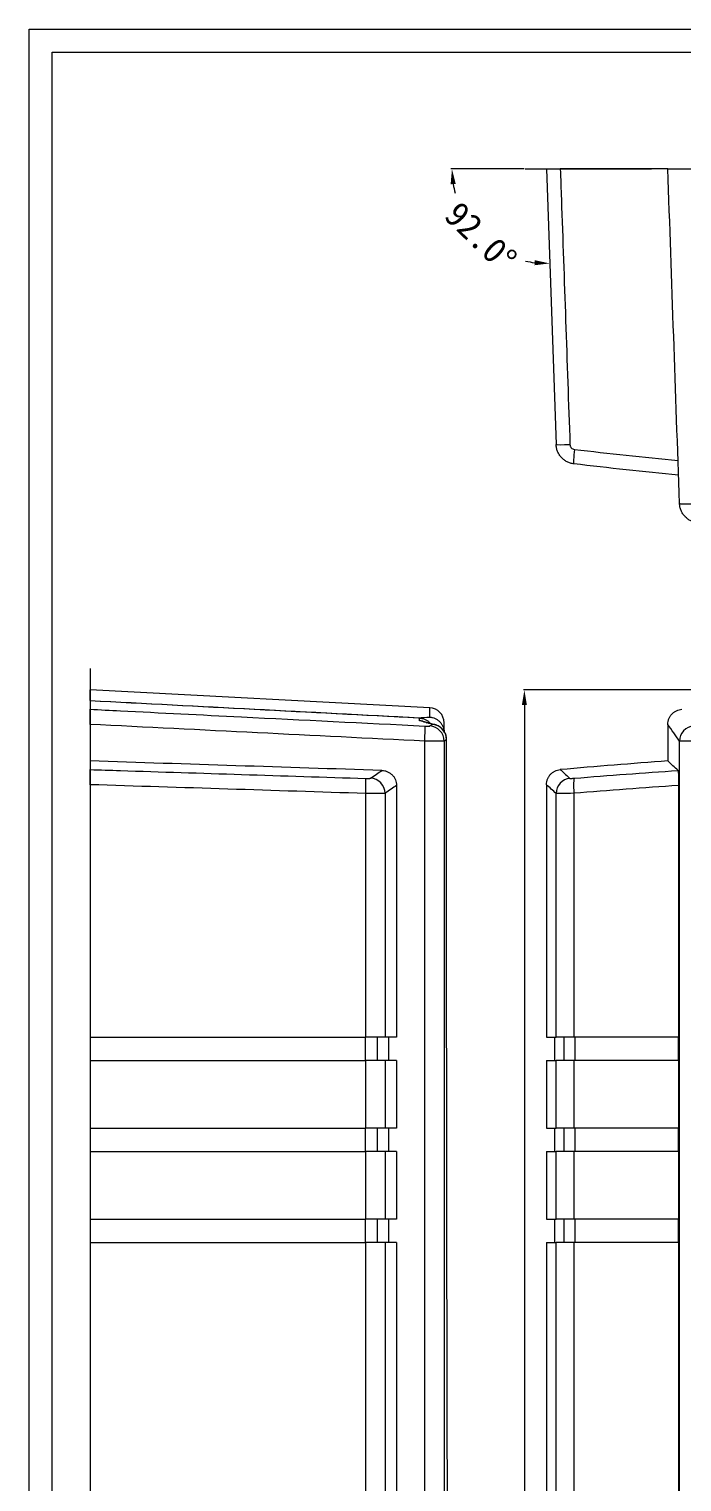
# Model space of a CAD drawing. Extents: x 28 to 864, y 245 to 592.
# Drawn here: x 28 to 92.5, y 448.1 to 591.8 of the extents above; entities that cross this region are included whole.
import ezdxf

# ---------------------------------------------------------------- set-up
doc = ezdxf.new("R2010")
doc.units = 0
doc.header["$MEASUREMENT"] = 0
doc.linetypes.add('PHANTOM', pattern=[2.5, 1.25, -0.25, 0.25, -0.25, 0.25, -0.25])
doc.layers.add('10', color=7, linetype='Continuous')
doc.dimstyles.new('2', dxfattribs={"dimtxt": 2.5, "dimasz": 1.5, "dimexe": 0.1, "dimexo": 0.1, "dimgap": 0.1, "dimtad": 0, "dimzin": 0, "dimdsep": 46, "dimtxsty": 'Standard', "dimcen": 0, "dimclrd": 4, "dimclre": 4, "dimclrt": 3, "dimadec": 1, "dimazin": 0, "dimtfac": 1, "dimtofl": 0, "dimtmove": 0, "dimatfit": 3, "dimfxl": 0.18, "dimtolj": 1, "dimtzin": 0, "dimlwd": 9, "dimlwe": 9, "dimarcsym": 0})

# ---------------------------------------------------------------- blocks, each defined once
blk = doc.blocks.new('*D164')
at = {"color": 4, "linetype": 'Continuous', "lineweight": 9}
for p, q in [((146.54, 526.45), (76.86, 526.45)), ((76.96, 524.95), (76.96, 439.69)), ((76.96, 344.95), (76.96, 428.66)), ((146.54, 343.45), (76.86, 343.45))]:
    blk.add_line(p, q, dxfattribs=at)
for points in [[(76.71, 524.95), (77.21, 524.95), (76.96, 526.45)], [(76.71, 344.95), (77.21, 344.95), (76.96, 343.45)]]:
    blk.add_solid(points, dxfattribs=at)
at = {"layer": 'Defpoints', "color": 0, "linetype": 'Continuous', "lineweight": 9}
for p in [(76.96, 526.45), (146.64, 526.45), (146.64, 343.45)]:
    blk.add_point(p, dxfattribs=at)
at = {"color": 3, "linetype": 'Continuous', "lineweight": 9, "insert": (76.96, 434.17), "char_height": 2.5, "attachment_point": 5, "rotation": 90}
blk.add_mtext('\\A1;183.00', dxfattribs=at)
blk = doc.blocks.new('*D217')
at = {"color": 4, "linetype": 'Continuous', "lineweight": 9}
blk.add_line((76.93, 577.98), (69.7, 577.98), dxfattribs=at)
for start, end in [(189.2073, 194.8204), (257.1844, 262.7974)]:
    blk.add_arc((79.14, 577.98), 9.34, start, end, dxfattribs=at)
for points in [[(69.67, 576.47), (70.17, 576.51), (69.8, 577.98)], [(77.98, 568.96), (77.96, 568.46), (79.47, 568.64)]]:
    blk.add_solid(points, dxfattribs=at)
at = {"layer": 'Defpoints', "color": 0, "linetype": 'Continuous', "lineweight": 9}
for p in [(77.03, 577.98), (79.14, 577.98), (216.26, 577.98), (71.1, 573.22), (80.09, 550.73)]:
    blk.add_point(p, dxfattribs=at)
at = {"color": 3, "linetype": 'Continuous', "lineweight": 9, "insert": (72.65, 571.26), "char_height": 2.5, "attachment_point": 5, "rotation": 316.0024}
blk.add_mtext('\\A1;92.0°', dxfattribs=at)

msp = doc.modelspace()

# ---------------------------------------------------------------- linework, layer by layer
at = {"color": 7, "linetype": 'Continuous', "lineweight": 9}
for p, q in [((27.995, 254.471), (27.995, 591.82)), ((27.995, 591.82), (505.055, 591.82)), ((30.266, 256.743), (30.266, 589.549)), ((30.266, 589.549), (502.783, 589.549))]:
    msp.add_line(p, q, dxfattribs=at)
at = {"linetype": 'Continuous', "lineweight": 9}
msp.add_line((79.141, 577.983), (80.095, 550.73), dxfattribs=at)
at = {"layer": '10', "color": 1, "linetype": 'PHANTOM', "lineweight": 9, "ltscale": 10}
for p, q in [((77.03, 577.983), (216.256, 577.983)), ((34.025, 528.577), (34.025, 341.331))]:
    msp.add_line(p, q, dxfattribs=at)
at = {"layer": '10', "color": 7, "linetype": 'Continuous', "lineweight": 9}
for p, q in [((91.143, 577.983), (80.512, 577.983)), ((67.604, 524.694), (34.025, 526.454)), ((34.025, 525.409), (34.025, 526.454)), ((34.025, 525.409), (34.025, 525.372)), ((34.025, 525.372), (34.025, 524.54)), ((67.604, 523.763), (67.604, 524.694)), ((66.604, 523.404), (66.604, 523.662)), ((69.025, 522.249), (69.025, 523.196)), ((34.025, 523.045), (34.025, 519.427)), ((91.143, 523.045), (91.143, 519.427)), ((67.109, 360.908), (67.109, 521.388)), ((69.03, 521.394), (69.03, 360.908)), ((92.298, 360.908), (92.298, 521.388)), ((34.025, 519.427), (34.025, 518.575)), ((34.025, 517.081), (34.025, 492.104)), ((61.279, 492.104), (61.279, 516.209)), ((63.195, 516.23), (63.195, 492.104)), ((64.324, 517.001), (64.324, 492.104)), ((79.143, 517.081), (79.143, 492.104)), ((80.095, 492.104), (80.095, 516.209)), ((81.858, 516.23), (81.858, 492.104)), ((92.201, 517.001), (92.201, 492.104)), ((34.025, 492.104), (61.279, 492.104)), ((34.025, 492.104), (34.025, 489.804)), ((61.251, 489.804), (61.251, 492.104)), ((63.195, 492.104), (61.279, 492.104)), ((62.401, 492.104), (62.401, 489.804)), ((64.324, 492.104), (63.195, 492.104)), ((63.517, 492.104), (63.517, 489.804)), ((79.143, 492.104), (80.095, 492.104)), ((79.944, 492.104), (79.944, 489.804)), ((81.858, 492.104), (80.095, 492.104)), ((80.894, 489.804), (80.894, 492.104)), ((92.201, 492.104), (81.858, 492.104)), ((81.952, 492.104), (81.952, 489.804)), ((92.173, 492.104), (92.173, 489.804)), ((34.025, 489.804), (61.279, 489.804)), ((34.025, 489.804), (34.025, 483.104)), ((61.279, 483.104), (61.279, 489.804)), ((63.195, 489.804), (61.279, 489.804)), ((63.195, 489.804), (63.195, 483.104)), ((64.324, 489.804), (63.195, 489.804)), ((64.324, 489.804), (64.324, 483.104)), ((79.143, 489.804), (79.143, 483.104)), ((79.143, 489.804), (80.095, 489.804)), ((80.095, 483.104), (80.095, 489.804)), ((81.858, 489.804), (80.095, 489.804)), ((81.858, 489.804), (81.858, 483.104)), ((92.201, 489.804), (81.858, 489.804)), ((92.201, 489.804), (92.201, 483.104)), ((34.025, 483.104), (61.279, 483.104)), ((34.025, 483.104), (34.025, 480.804)), ((61.251, 480.804), (61.251, 483.104)), ((63.195, 483.104), (61.279, 483.104)), ((62.401, 483.104), (62.401, 480.804)), ((64.324, 483.104), (63.195, 483.104)), ((63.517, 483.104), (63.517, 480.804)), ((79.143, 483.104), (80.095, 483.104)), ((79.944, 483.104), (79.944, 480.804)), ((81.858, 483.104), (80.095, 483.104)), ((80.894, 480.804), (80.894, 483.104)), ((92.201, 483.104), (81.858, 483.104)), ((81.952, 483.104), (81.952, 480.804)), ((92.173, 483.104), (92.173, 480.804)), ((34.025, 480.804), (61.279, 480.804)), ((34.025, 480.804), (34.025, 474.104)), ((61.279, 474.104), (61.279, 480.804)), ((63.195, 480.804), (61.279, 480.804)), ((63.195, 480.804), (63.195, 474.104)), ((64.324, 480.804), (63.195, 480.804)), ((64.324, 480.804), (64.324, 474.104)), ((79.143, 480.804), (79.143, 474.104)), ((79.143, 480.804), (80.095, 480.804)), ((80.095, 474.104), (80.095, 480.804)), ((81.858, 480.804), (80.095, 480.804)), ((81.858, 480.804), (81.858, 474.104)), ((92.201, 480.804), (81.858, 480.804)), ((92.201, 480.804), (92.201, 474.104)), ((34.025, 474.104), (34.025, 471.804)), ((34.025, 474.104), (61.279, 474.104)), ((61.251, 471.804), (61.251, 474.104)), ((63.195, 474.104), (61.279, 474.104)), ((62.401, 474.104), (62.401, 471.804)), ((64.324, 474.104), (63.195, 474.104)), ((63.517, 474.104), (63.517, 471.804)), ((79.143, 474.104), (80.095, 474.104)), ((79.944, 474.104), (79.944, 471.804)), ((81.858, 474.104), (80.095, 474.104)), ((80.894, 471.804), (80.894, 474.104)), ((92.201, 474.104), (81.858, 474.104)), ((81.952, 474.104), (81.952, 471.804)), ((92.173, 474.104), (92.173, 471.804)), ((34.025, 471.804), (61.279, 471.804)), ((34.025, 471.804), (34.025, 398.104)), ((61.279, 398.104), (61.279, 471.804)), ((63.195, 471.804), (61.279, 471.804)), ((63.195, 471.804), (63.195, 398.104)), ((64.324, 471.804), (63.195, 471.804)), ((64.324, 471.804), (64.324, 398.104)), ((79.143, 471.804), (79.143, 398.104)), ((79.143, 471.804), (80.095, 471.804)), ((80.095, 398.104), (80.095, 471.804)), ((81.858, 471.804), (80.095, 471.804)), ((92.201, 471.804), (81.858, 471.804)), ((81.858, 471.804), (81.858, 398.104)), ((92.201, 471.804), (92.201, 398.104))]:
    msp.add_line(p, q, dxfattribs=at)
for centre, radius, start, end in [((67.525, 523.196), 1.5, 0, 87), ((146.643, -239.421), 760.875, 94.183003, 94.986135)]:
    msp.add_arc(centre, radius, start, end, dxfattribs=at)
for centre, major_axis, ratio, start_param, end_param in [((81.594, 550.782), (-1.499, -0.052), 0.0320078, 0, 1.4838043), ((82.035, 550.303), (-0.177, -1.49), 0.0805129, 4.7570918, 6.2831853), ((93.797, 544.952), (1.499, 0.052), 0.0500153, 3.1415927, 4.641347), ((67.057, 521.388), (0.075, 1.498), 0.0348558, 4.7141356, 6.2138899), ((67.537, 521.394), (-0.836, 1.246), 0.9934931, 4.1245284, 5.6366886), ((67.75, 521.559), (-0.426, -1.438), 0.963082, 3.1369451, 3.3860839), ((67.765, 521.547), (0.836, -1.246), 0.9940873, 0.9825457, 2.4952803), ((93.797, 521.388), (1.231, 0.858), 0.99814, 1.0323199, 2.5320743), ((61.227, 516.209), (-0.048, -1.499), 0.0348816, 1.5719141, 3.0557183), ((61.706, 516.23), (0.848, -1.237), 0.9898102, 0.9746108, 2.5007043), ((81.594, 516.209), (-1.014, -1.105), 0.9988788, 3.9704869, 5.4542911), ((82.035, 516.23), (0.122, -1.495), 0.1174451, 3.1767426, 4.7028361)]:
    msp.add_ellipse(centre, major_axis=major_axis, ratio=ratio, start_param=start_param, end_param=end_param, dxfattribs=at)
for points, knots in [([(79.141, 577.983), (79.145, 577.983), (79.172, 577.983), (79.228, 577.983), (79.283, 577.983), (79.367, 577.983), (79.472, 577.983), (79.576, 577.983), (79.705, 577.983), (79.847, 577.983), (79.99, 577.983), (80.149, 577.983), (80.313, 577.983), (80.378, 577.983), (80.445, 577.983), (80.512, 577.983)], [0, 0, 0, 0, 0.2275855, 0.2275855, 0.2275855, 0.4551807, 0.4551807, 0.4551807, 0.6826429, 0.6826429, 0.6826429, 0.9100633, 0.9100633, 0.9100633, 1, 1, 1, 1]), ([(80.512, 577.983), (80.547, 576.984), (80.582, 575.985), (80.617, 574.987), (80.756, 570.991), (80.896, 566.996), (81.036, 563), (81.179, 558.91), (81.322, 554.82), (81.465, 550.73)], [0, 0, 0, 0, 0.1099534, 0.1099534, 0.1099534, 0.5497671, 0.5497671, 0.5497671, 1, 1, 1, 1]), ([(91.141, 577.983), (91.145, 577.983), (91.172, 577.983), (91.228, 577.983), (91.283, 577.983), (91.367, 577.983), (91.472, 577.983), (91.577, 577.983), (91.706, 577.983), (91.848, 577.983), (91.99, 577.983), (92.15, 577.983), (92.313, 577.983), (92.386, 577.983), (92.461, 577.983), (92.535, 577.983)], [0, 0, 0, 0, 0.2253511, 0.2253511, 0.2253511, 0.4507223, 0.4507223, 0.4507223, 0.6758074, 0.6758074, 0.6758074, 0.9006564, 0.9006564, 0.9006564, 1, 1, 1, 1]), ([(81.858, 548.813), (81.74, 548.827), (81.624, 548.852), (81.399, 548.92), (81.289, 548.964), (81.077, 549.073), (80.978, 549.135), (80.837, 549.242), (80.792, 549.28), (80.705, 549.359), (80.662, 549.401), (80.542, 549.532), (80.47, 549.626), (80.375, 549.774), (80.346, 549.826), (80.291, 549.931), (80.266, 549.985), (80.198, 550.149), (80.164, 550.262), (80.114, 550.492), (80.099, 550.61), (80.095, 550.73)], [0, 0, 0, 0, 0.125, 0.125, 0.25, 0.25, 0.375, 0.375, 0.4375, 0.4375, 0.5, 0.5, 0.625, 0.625, 0.6875, 0.6875, 0.75, 0.75, 0.875, 0.875, 1, 1, 1, 1]), ([(81.465, 550.73), (81.467, 550.67), (81.48, 550.612), (81.514, 550.529), (81.528, 550.503), (81.56, 550.453), (81.577, 550.43), (81.638, 550.364), (81.685, 550.329), (81.791, 550.275), (81.848, 550.258), (81.907, 550.251)], [0, 0, 0, 0, 0.25, 0.25, 0.375, 0.375, 0.5, 0.5, 0.75, 0.75, 1, 1, 1, 1]), ([(94.108, 542.978), (93.987, 542.99), (93.869, 543.012), (93.697, 543.061), (93.64, 543.079), (93.528, 543.122), (93.472, 543.146), (93.31, 543.226), (93.207, 543.288), (93.063, 543.394), (93.016, 543.432), (92.926, 543.512), (92.883, 543.554), (92.759, 543.686), (92.685, 543.78), (92.555, 543.98), (92.498, 544.088), (92.405, 544.31), (92.369, 544.424), (92.318, 544.658), (92.303, 544.778), (92.298, 544.9)], [0, 0, 0, 0, 0.125, 0.125, 0.1875, 0.1875, 0.25, 0.25, 0.375, 0.375, 0.4375, 0.4375, 0.5, 0.5, 0.625, 0.625, 0.75, 0.75, 0.875, 0.875, 1, 1, 1, 1]), ([(66.604, 523.662), (61.174, 523.947), (55.744, 524.232), (50.314, 524.517), (44.885, 524.802), (39.455, 525.087), (34.025, 525.372)], [0, 0, 0, 0, 0.5000085, 0.5000085, 0.5000085, 1, 1, 1, 1]), ([(34.025, 524.54), (35.024, 524.49), (36.022, 524.441), (37.02, 524.391), (41.012, 524.191), (45.005, 523.991), (48.998, 523.791), (55.043, 523.488), (61.089, 523.185), (67.135, 522.882)], [0, 0, 0, 0, 0.0904388, 0.0904388, 0.0904388, 0.4521941, 0.4521941, 0.4521941, 1, 1, 1, 1]), ([(34.025, 523.045), (34.025, 523.213), (34.025, 523.383), (34.025, 523.542), (34.025, 523.7), (34.025, 523.851), (34.025, 523.982), (34.025, 524.113), (34.025, 524.228), (34.025, 524.317), (34.025, 524.406), (34.025, 524.471), (34.025, 524.508), (34.025, 524.524), (34.025, 524.535), (34.025, 524.54)], [0, 0, 0, 0, 0.2253511, 0.2253511, 0.2253511, 0.4507223, 0.4507223, 0.4507223, 0.6758074, 0.6758074, 0.6758074, 0.9006564, 0.9006564, 0.9006564, 1, 1, 1, 1]), ([(91.143, 523.045), (91.143, 523.139), (91.152, 523.232), (91.178, 523.37), (91.189, 523.415), (91.215, 523.505), (91.23, 523.55), (91.281, 523.681), (91.323, 523.765), (91.423, 523.923), (91.481, 523.998), (91.608, 524.135), (91.678, 524.197), (91.828, 524.308), (91.91, 524.357), (92.078, 524.438), (92.166, 524.47), (92.348, 524.518), (92.441, 524.534), (92.535, 524.54)], [0, 0, 0, 0, 0.125, 0.125, 0.1875, 0.1875, 0.25, 0.25, 0.375, 0.375, 0.5, 0.5, 0.625, 0.625, 0.75, 0.75, 0.875, 0.875, 1, 1, 1, 1]), ([(66.604, 523.662), (66.651, 523.66), (66.698, 523.655), (66.792, 523.641), (66.839, 523.632), (66.978, 523.597), (67.067, 523.566), (67.239, 523.487), (67.322, 523.438), (67.477, 523.327), (67.55, 523.264), (67.629, 523.179), (67.643, 523.164), (67.657, 523.148)], [0, 0, 0, 0, 0.1184623, 0.1184623, 0.2369247, 0.2369247, 0.4738493, 0.4738493, 0.710774, 0.710774, 0.9476986, 0.9476986, 1, 1, 1, 1]), ([(66.953, 523.347), (66.928, 523.354), (66.903, 523.36), (66.877, 523.366), (66.807, 523.382), (66.736, 523.393), (66.665, 523.4), (66.645, 523.401), (66.624, 523.403), (66.604, 523.404)], [0, 0, 0, 0, 0.2209939, 0.2209939, 0.2209939, 0.8262027, 0.8262027, 0.8262027, 1, 1, 1, 1]), ([(67.216, 523.249), (67.234, 523.24), (67.252, 523.231), (67.292, 523.209), (67.315, 523.195), (67.337, 523.181)], [0, 0, 0, 0, 0.4314184, 0.4314184, 1, 1, 1, 1]), ([(67.604, 523.763), (67.65, 523.76), (67.697, 523.755), (67.789, 523.74), (67.835, 523.731), (67.971, 523.696), (68.058, 523.665), (68.185, 523.606), (68.226, 523.585), (68.307, 523.538), (68.347, 523.512), (68.462, 523.43), (68.533, 523.369), (68.664, 523.234), (68.724, 523.159), (68.828, 523.001), (68.872, 522.918), (68.927, 522.786), (68.944, 522.74), (68.972, 522.649), (68.984, 522.603), (69.013, 522.464), (69.024, 522.37), (69.025, 522.274)], [0, 0, 0, 0, 0.0625, 0.0625, 0.125, 0.125, 0.25, 0.25, 0.3125, 0.3125, 0.375, 0.375, 0.5, 0.5, 0.625, 0.625, 0.75, 0.75, 0.8125, 0.8125, 0.875, 0.875, 1, 1, 1, 1]), ([(67.135, 522.882), (67.151, 522.881), (67.167, 522.881), (67.182, 522.88), (67.238, 522.878), (67.292, 522.876), (67.342, 522.875), (67.392, 522.874), (67.438, 522.874), (67.477, 522.875), (67.516, 522.876), (67.549, 522.877), (67.572, 522.879), (67.595, 522.882), (67.61, 522.885), (67.616, 522.888)], [0, 0, 0, 0, 0.0650515, 0.0650515, 0.0650515, 0.2981252, 0.2981252, 0.2981252, 0.531611, 0.531611, 0.531611, 0.7657681, 0.7657681, 0.7657681, 1, 1, 1, 1]), ([(69.261, 521.552), (69.263, 521.689), (69.233, 521.946), (69.086, 522.294), (68.885, 522.568), (68.66, 522.768), (68.435, 522.901), (68.272, 522.971), (68.193, 522.992), (68.183, 522.994)], [0, 0, 0, 0, 0.2054027, 0.4022771, 0.5754673, 0.7290888, 0.8642804, 0.9816371, 1, 1, 1, 1]), ([(69.03, 521.394), (68.984, 521.386), (68.761, 521.381), (68.06, 521.379), (67.593, 521.382), (67.109, 521.388)], [0, 0, 0, 0, 0.5, 0.5, 1, 1, 1, 1]), ([(69.578, 376.946), (69.478, 401.032), (69.4, 425.124), (69.292, 473.325), (69.263, 497.432), (69.259, 521.547)], [0, 0, 0, 0, 0.5, 0.5, 1, 1, 1, 1]), ([(94.108, 521.394), (93.625, 521.386), (93.171, 521.381), (92.511, 521.379), (92.315, 521.382), (92.298, 521.388)], [0, 0, 0, 0, 0.5, 0.5, 1, 1, 1, 1]), ([(34.025, 518.575), (35.024, 518.543), (36.023, 518.511), (37.022, 518.479), (41.018, 518.351), (45.013, 518.223), (49.009, 518.095), (53.099, 517.964), (57.189, 517.833), (61.279, 517.702)], [0, 0, 0, 0, 0.1099534, 0.1099534, 0.1099534, 0.5497671, 0.5497671, 0.5497671, 1, 1, 1, 1]), ([(34.025, 517.081), (34.025, 517.249), (34.025, 517.419), (34.025, 517.578), (34.025, 517.736), (34.025, 517.887), (34.025, 518.018), (34.025, 518.149), (34.025, 518.264), (34.025, 518.353), (34.025, 518.442), (34.025, 518.507), (34.025, 518.544), (34.025, 518.559), (34.025, 518.569), (34.025, 518.575)], [0, 0, 0, 0, 0.2275855, 0.2275855, 0.2275855, 0.4551807, 0.4551807, 0.4551807, 0.6826429, 0.6826429, 0.6826429, 0.9100633, 0.9100633, 0.9100633, 1, 1, 1, 1]), ([(61.279, 517.702), (61.291, 517.702), (61.302, 517.701), (61.314, 517.701), (61.369, 517.7), (61.424, 517.699), (61.475, 517.699), (61.525, 517.7), (61.573, 517.701), (61.612, 517.703), (61.652, 517.705), (61.686, 517.708), (61.711, 517.711), (61.735, 517.715), (61.752, 517.719), (61.758, 517.723)], [0, 0, 0, 0, 0.048424, 0.048424, 0.048424, 0.2852214, 0.2852214, 0.2852214, 0.5228729, 0.5228729, 0.5228729, 0.7614016, 0.7614016, 0.7614016, 1, 1, 1, 1]), ([(62.874, 518.49), (62.971, 518.487), (63.065, 518.475), (63.205, 518.444), (63.251, 518.431), (63.342, 518.401), (63.387, 518.384), (63.519, 518.326), (63.602, 518.28), (63.759, 518.171), (63.834, 518.109), (63.967, 517.972), (64.027, 517.898), (64.106, 517.777), (64.131, 517.736), (64.175, 517.651), (64.196, 517.607), (64.25, 517.475), (64.277, 517.383), (64.314, 517.194), (64.324, 517.098), (64.324, 517.001)], [0, 0, 0, 0, 0.125, 0.125, 0.1875, 0.1875, 0.25, 0.25, 0.375, 0.375, 0.5, 0.5, 0.625, 0.625, 0.6875, 0.6875, 0.75, 0.75, 0.875, 0.875, 1, 1, 1, 1]), ([(79.143, 517.081), (79.143, 517.175), (79.152, 517.267), (79.177, 517.403), (79.188, 517.448), (79.213, 517.537), (79.228, 517.581), (79.279, 517.711), (79.32, 517.794), (79.417, 517.951), (79.474, 518.026), (79.599, 518.162), (79.668, 518.224), (79.815, 518.335), (79.896, 518.385), (80.061, 518.467), (80.148, 518.5), (80.326, 518.55), (80.419, 518.567), (80.512, 518.575)], [0, 0, 0, 0, 0.125, 0.125, 0.1875, 0.1875, 0.25, 0.25, 0.375, 0.375, 0.5, 0.5, 0.625, 0.625, 0.75, 0.75, 0.875, 0.875, 1, 1, 1, 1]), ([(80.512, 518.575), (80.547, 518.543), (80.582, 518.511), (80.617, 518.479), (80.756, 518.351), (80.896, 518.223), (81.036, 518.095), (81.179, 517.964), (81.322, 517.833), (81.465, 517.702)], [0, 0, 0, 0, 0.1099534, 0.1099534, 0.1099534, 0.5497671, 0.5497671, 0.5497671, 1, 1, 1, 1]), ([(81.465, 517.702), (81.489, 517.699), (81.513, 517.699), (81.537, 517.7), (81.57, 517.701), (81.609, 517.703), (81.648, 517.705), (81.695, 517.708), (81.746, 517.711), (81.796, 517.715), (81.851, 517.719), (81.907, 517.723)], [0, 0, 0, 0, 0.2852214, 0.2852214, 0.5228729, 0.5228729, 0.5228729, 0.7614016, 0.7614016, 0.7614016, 1, 1, 1, 1]), ([(92.15, 518.49), (92.156, 518.485), (92.162, 518.45), (92.168, 518.389), (92.173, 518.328), (92.179, 518.239), (92.183, 518.129), (92.187, 518.02), (92.191, 517.887), (92.194, 517.742), (92.197, 517.598), (92.199, 517.437), (92.2, 517.274), (92.201, 517.184), (92.201, 517.093), (92.201, 517.001)], [0, 0, 0, 0, 0.22165, 0.22165, 0.22165, 0.4434241, 0.4434241, 0.4434241, 0.6633969, 0.6633969, 0.6633969, 0.8815804, 0.8815804, 0.8815804, 1, 1, 1, 1]), ([(63.195, 516.23), (63.139, 516.22), (62.913, 516.213), (62.215, 516.205), (61.756, 516.205), (61.279, 516.209)], [0, 0, 0, 0, 0.5, 0.5, 1, 1, 1, 1]), ([(81.858, 516.23), (81.384, 516.22), (80.943, 516.213), (80.301, 516.205), (80.111, 516.205), (80.095, 516.209)], [0, 0, 0, 0, 0.5, 0.5, 1, 1, 1, 1])]:
    msp.add_open_spline(points, degree=3, knots=knots, dxfattribs=at)
for points, degree in [([(92.298, 544.9), (91.913, 555.927), (91.528, 566.955), (91.143, 577.983)], 3), ([(81.907, 550.251), (85.316, 549.847), (88.731, 549.475), (92.15, 549.135)], 3), ([(92.201, 547.685), (88.748, 548.029), (85.3, 548.405), (81.858, 548.813)], 3), ([(34.025, 525.409), (44.839, 524.841), (55.653, 524.274), (66.466, 523.706)], 3), ([(66.466, 523.706), (66.845, 523.726), (67.225, 523.745), (67.604, 523.763)], 3), ([(67.829, 523.054), (67.421, 523.175), (67.012, 523.292), (66.604, 523.404)], 3), ([(68.176, 522.985), (66.949, 523.333)], 1), ([(67.109, 521.388), (56.081, 521.94), (45.053, 522.493), (34.025, 523.045)], 3), ([(67.616, 522.888), (67.694, 522.941), (67.77, 522.992), (67.844, 523.042)], 3), ([(67.829, 523.054), (67.844, 523.042)], 1), ([(92.298, 521.388), (91.913, 521.94), (91.528, 522.493), (91.143, 523.045)], 3), ([(69.259, 521.547), (69.185, 521.497), (69.108, 521.446), (69.03, 521.394)], 3), ([(69.272, 514.635), (69.27, 521.551)], 1), ([(62.874, 518.49), (53.258, 518.803), (43.642, 519.115), (34.025, 519.427)], 3), ([(92.15, 518.49), (91.815, 518.803), (91.479, 519.115), (91.143, 519.427)], 3), ([(61.758, 517.723), (62.162, 518.001), (62.534, 518.256), (62.874, 518.49)], 3), ([(69.273, 513.823), (69.271, 518.233)], 1), ([(81.907, 517.723), (85.316, 518.001), (88.731, 518.256), (92.15, 518.49)], 3), ([(61.279, 516.209), (52.195, 516.5), (43.11, 516.791), (34.025, 517.081)], 3), ([(64.324, 517.001), (63.98, 516.766), (63.604, 516.509), (63.195, 516.23)], 3), ([(80.095, 516.209), (79.778, 516.5), (79.46, 516.791), (79.143, 517.081)], 3), ([(92.201, 517.001), (88.748, 516.766), (85.3, 516.509), (81.858, 516.23)], 3)]:
    msp.add_open_spline(points, degree=degree, dxfattribs=at)

# ---------------------------------------------------------------- dimensions: what is measured, and where the dimension line sits
at = {"linetype": 'Continuous', "lineweight": 9}
dim = msp.add_angular_dim_2l(base=(71.103, 573.217), line1=((79.141, 577.983), (80.095, 550.73)), line2=((77.03, 577.983), (216.256, 577.983)), dimstyle='2', dxfattribs=at)
dim.commit()
dim.dimension.update_dxf_attribs({"geometry": '*D217', "text_midpoint": (72.65, 571.261)})
dim = msp.add_linear_dim(base=(76.96, 526.454), p1=(146.643, 343.454), p2=(146.643, 526.454), angle=90, dimstyle='2', dxfattribs=at)
dim.commit()
dim.dimension.update_dxf_attribs({"geometry": '*D164', "text_midpoint": (76.96, 434.174), "dimtype": 160})

doc.saveas('drawing.dxf')
